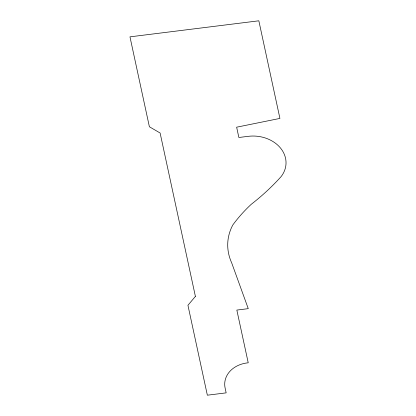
<?xml version="1.0" encoding="UTF-8"?>
<svg xmlns="http://www.w3.org/2000/svg" width="416" height="416" viewBox="0 0 416 416"><rect width="100%" height="100%" fill="white"/><g stroke="black" fill="none" stroke-linecap="round" stroke-linejoin="round"><path stroke-width="0.62" d="M195.4 296.41L187.938 305.287L207.355 395.2L226.158 392.86L225.129 388.092A27.175 22.012 3 0 1 248.227 362.799L236.839 310.076L248.264 308.651L231.639 262.746A62.728 50.809 3 0 1 232.825 224.952A180.055 145.85 3 0 1 251.238 204.308A265.772 215.285 3 0 0 281.07 176.649A32.297 26.161 3 0 0 280.493 148.028A32.297 26.161 3 0 0 247.967 136.36L238.862 137.493L236.642 127.192L279.921 118.42L258.84 20.8L129.969 36.847L149.386 126.76L160.113 133.006L195.4 296.41"/></g></svg>
